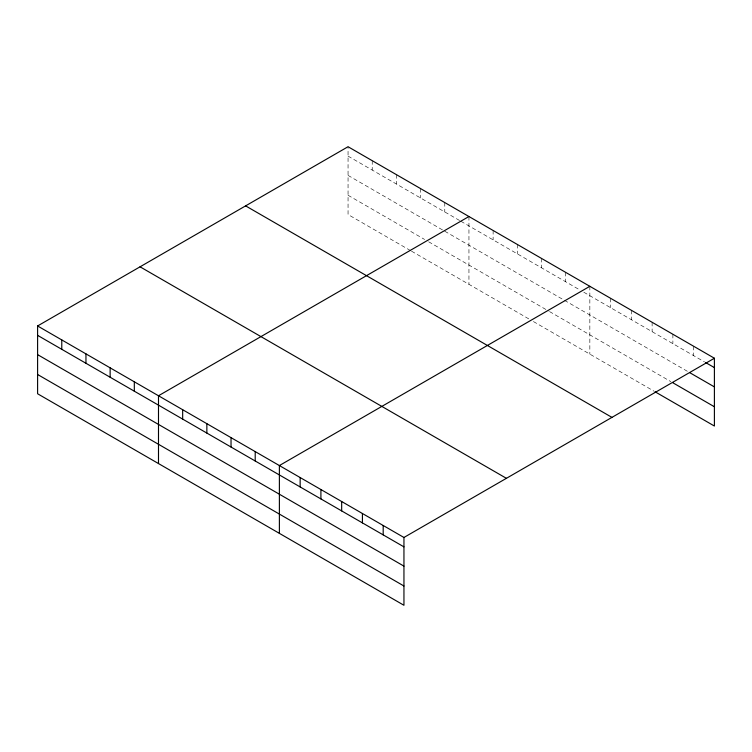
<?xml version="1.0" encoding="UTF-8"?>
<svg xmlns="http://www.w3.org/2000/svg" width="752" height="752" viewBox="0 0 752 752"><rect width="100%" height="100%" fill="white"/><g stroke="black" fill="none" stroke-linecap="round" stroke-linejoin="round"><path stroke-width="0.56" stroke-dasharray="3.76 2.82" d="M410.517 250.595L348.054 214.527L348.054 146.725M348.054 156.115L459.886 220.674M460.891 221.257L579.764 289.896M583.796 292.218L704.511 361.919M348.054 175.395L442.759 230.065M444.77 231.231L687.713 371.488M348.054 195.257L424.617 239.456M428.649 241.787L548.537 310.999M549.543 311.582L670.906 381.649M411.523 251.177L529.399 319.224M533.422 321.555L654.099 391.219M693.645 346.249L693.645 355.64M672.88 334.264L672.88 343.655M652.125 322.279L652.125 331.67M631.36 310.285L631.36 319.685M610.605 298.3L610.605 307.69M589.841 286.315L589.841 354.126M565.664 272.356L565.664 281.746M541.487 258.397L541.487 267.787M517.31 244.438L517.31 253.828M493.124 230.479L493.124 239.869M468.947 216.52L468.947 284.331M444.77 202.561L444.77 211.951M420.594 188.602L420.594 197.992M396.407 174.643L396.407 184.033M372.231 160.684L372.231 170.074"/><path stroke-width="1.13" d="M403.946 566.134L403.946 537.473L37.6 325.964L37.6 393.766L403.946 605.275L403.946 566.134L37.6 354.634M655.086 391.792L714.4 426.036L714.4 358.234L348.054 146.725L37.6 325.964M468.947 216.52L158.493 395.759L158.493 463.57M589.841 286.315L279.387 465.554L279.387 533.365M403.946 537.473L714.4 358.234M705.508 362.483L714.4 367.625M689.687 372.635L714.4 386.895M672.88 382.787L714.4 406.757M245.603 205.869L611.949 417.379M140.051 266.81L506.397 478.319M37.6 335.354L403.946 546.864M37.6 374.496L403.946 585.996M383.191 525.488L383.191 534.879M362.426 513.503L362.426 522.894M341.671 501.509L341.671 510.909M320.907 489.524L320.907 498.914M300.151 477.539L300.151 486.929M255.21 451.595L255.21 460.985M231.033 437.636L231.033 447.026M206.856 423.677L206.856 433.067M182.67 409.718L182.67 419.108M134.317 381.8L134.317 391.19M110.14 367.841L110.14 377.231M85.954 353.882L85.954 363.272M61.777 339.923L61.777 349.313"/></g></svg>
